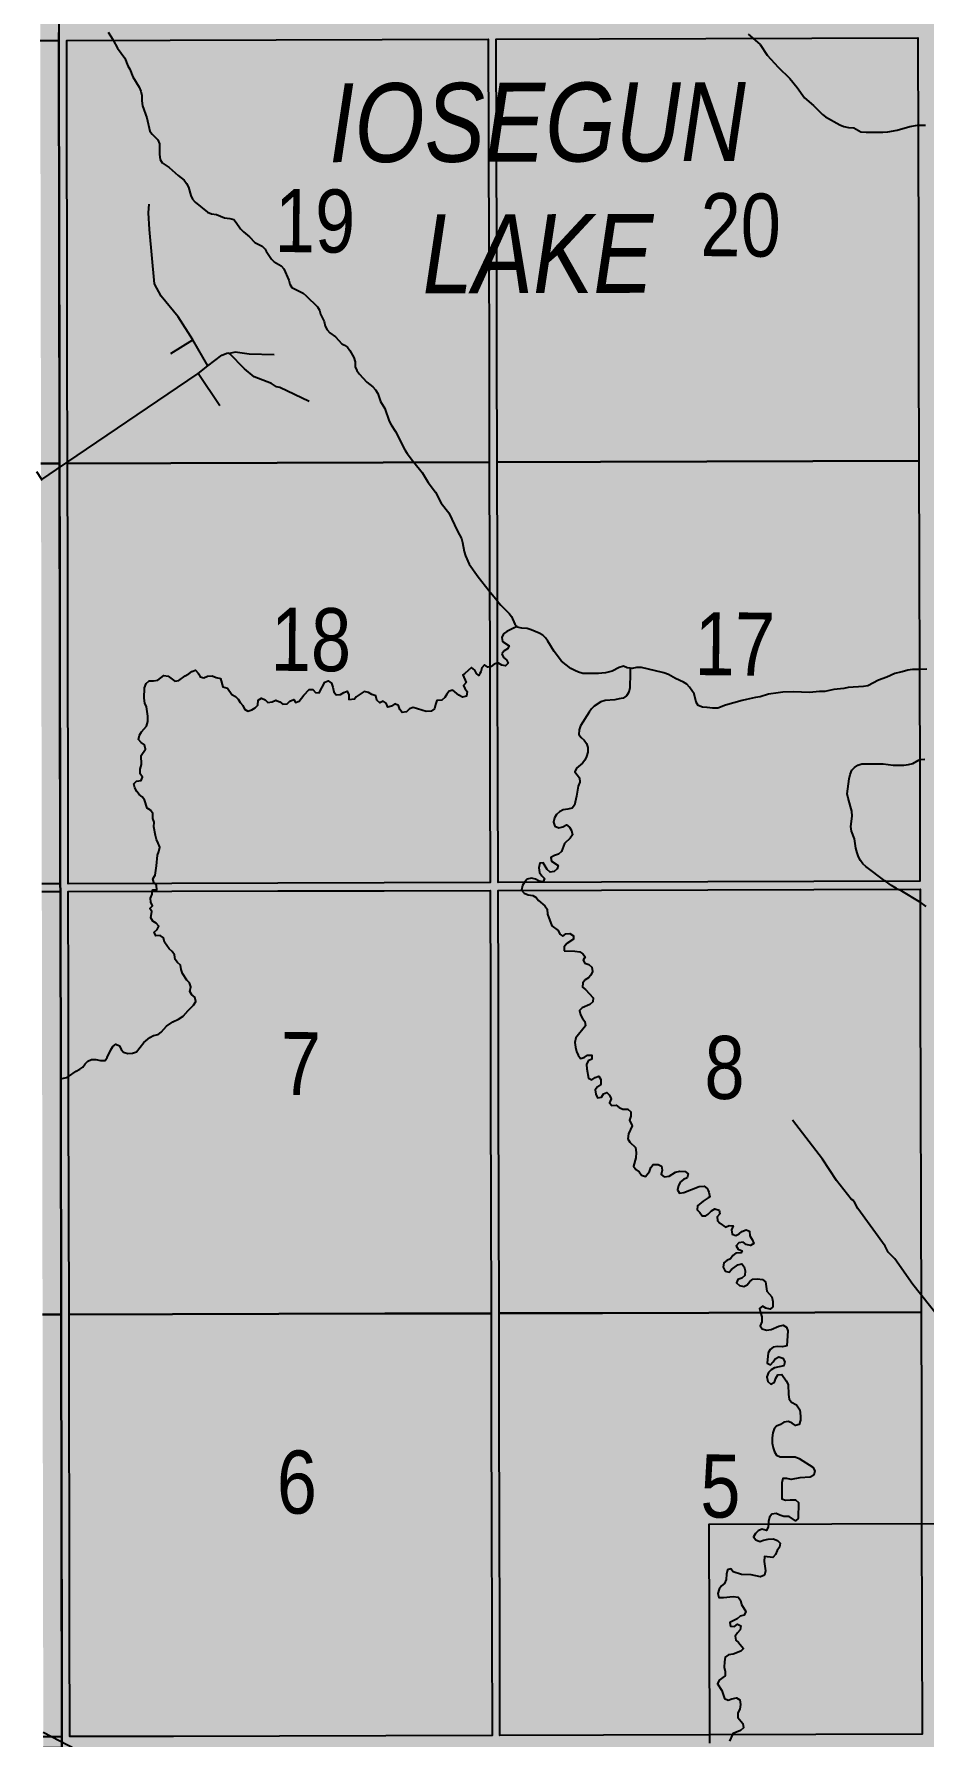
# Model space of a CAD drawing. Extents: x 513823 to 521440, y 6029490 to 6033352.
# Drawn here: x 518524.7 to 518637.4, y 6030203 to 6030418.6 of the extents above; entities that cross this region are included whole.
import ezdxf

# ---------------------------------------------------------------- set-up
doc = ezdxf.new("R2010")
doc.units = 0
doc.header["$LTSCALE"] = 5
doc.linetypes.add('DASHED2', pattern=[9.525, 6.35, -3.175])
for name, color, linetype, true_color in [('4', 7, 'Continuous', 0x8c8c8c), ('ROUTE-MAP-BACKGROUND-H', 7, 'Continuous', 0xf0ebff), ('Sections', 7, 'Continuous', 0x13f661)]:
    doc.layers.add(name, color=color, linetype=linetype, true_color=true_color)
for name, color, linetype in [('AS-TOWN-H', 254, 'Continuous'), ('RoadSeg', 57, 'DASHED2'), ('T-WATER', 160, 'Continuous'), ('T-WATER-H', 133, 'Continuous'), ('Townships', 57, 'Continuous')]:
    doc.layers.add(name, color=color, linetype=linetype)
doc.styles.add('120', font='ARIALN.TTF', dxfattribs={"height": 13})
doc.styles.add('TXT', font='ARIALN.TTF', dxfattribs={"height": 0.2})

msp = doc.modelspace()

# ---------------------------------------------------------------- hatches: boundary and pattern name
at = {"layer": 'AS-TOWN-H'}
h = msp.add_hatch(color=50, dxfattribs=at)
h.dxf.hatch_style = 1
h.paths.add_polyline_path([(518610.249, 6030229.909), (518719.142, 6030230.223), (518719.09, 6030256.981), (518745.952, 6030257.101), (518746.126, 6030203.655), (518767.587, 6030203.628), (518767.771, 6030148.39), (518740.429, 6030148.306), (518740.572, 6030108.145), (518767.918, 6030108.245), (518767.969, 6030094.177), (518794.658, 6030094.239), (518794.798, 6030054.07), (518794.801, 6030052.693), (518720.491, 6030102.076), (518713.012, 6030107), (518709.629, 6030108.855), (518703.935, 6030111.828), (518633.344, 6030148.706), (518632.338, 6030149.231), (518632.31, 6030174.738), (518605.637, 6030174.653), (518605.574, 6030202.189), (518610.314, 6030202.2)])
at = {"layer": 'ROUTE-MAP-BACKGROUND-H'}
h = msp.add_hatch(color=256, dxfattribs=at)
h.dxf.hatch_style = 1
h.paths.add_polyline_path([(519556.633, 6029881.078), (518576.608, 6029875.664), (518575.923, 6030199.848), (518525.91, 6030199.804), (518524.729, 6030852.267), (519506.704, 6030857.03), (519512.062, 6030209.867), (519553.826, 6030210.196)])
at = {"layer": 'T-WATER-H'}
h = msp.add_hatch(color=256, dxfattribs=at)
h.dxf.hatch_style = 1
h.paths.add_polyline_path([(518613.088, 6030420.69), (518612.716, 6030421.081), (518611.435, 6030421.999), (518609.739, 6030423.369), (518607.641, 6030424.827), (518606.926, 6030425.493), (518606.484, 6030425.791), (518606.011, 6030426.003), (518605.392, 6030426.125), (518602.736, 6030426.304), (518602.115, 6030426.248), (518600.069, 6030426.212), (518599.427, 6030426.136), (518598.856, 6030426.011), (518598.362, 6030425.838), (518596.871, 6030425.16), (518595.33, 6030424.558), (518593.889, 6030423.889), (518592.181, 6030422.795), (518589.815, 6030420.935), (518589.392, 6030420.688), (518589.029, 6030421), (518588.918, 6030421.572), (518588.733, 6030422.094), (518588.036, 6030423.564), (518587.654, 6030424.514), (518587.257, 6030426.196), (518586.903, 6030427.256), (518586.322, 6030429.359), (518586.075, 6030430.534), (518585.836, 6030432.281), (518585.684, 6030432.85), (518585.291, 6030433.845), (518584.454, 6030435.272), (518584.012, 6030436.255), (518583.193, 6030437.858), (518583.178, 6030437.886), (518582.502, 6030439.105), (518582.168, 6030440.657), (518581.931, 6030442.007), (518581.793, 6030442.536), (518581.556, 6030443.043), (518580.63, 6030444.303), (518579.486, 6030445.464), (518578.179, 6030446.984), (518572.913, 6030451.902), (518572.236, 6030452.645), (518571.371, 6030453.847), (518570.207, 6030456.184), (518569.914, 6030456.409), (518569.366, 6030456.999), (518568.001, 6030459.27), (518567.283, 6030460.697), (518566.169, 6030462.357), (518565.112, 6030464.235), (518564.685, 6030465.255), (518563.238, 6030468.027), (518562.62, 6030470.245), (518562.439, 6030472.194), (518562.455, 6030474.243), (518562.616, 6030477.007), (518562.667, 6030477.678), (518562.978, 6030479.535), (518562.874, 6030480.223), (518562.835, 6030481.527), (518562.267, 6030486.011), (518561.965, 6030487.742), (518561.469, 6030489.242), (518561.133, 6030489.88), (518560.468, 6030490.618), (518559.986, 6030490.93), (518558.946, 6030491.239), (518558.447, 6030491.603), (518558.22, 6030492.05), (518558.227, 6030493.537), (518558.541, 6030493.919), (518559.043, 6030494.103), (518559.47, 6030494.361), (518559.521, 6030494.454), (518559.418, 6030495.001), (518558.581, 6030497.432), (518557.989, 6030498.907), (518557.968, 6030498.959), (518557.673, 6030499.8), (518557.527, 6030500.437), (518557.488, 6030501.17), (518557.527, 6030503.018), (518557.937, 6030504.039), (518558.59, 6030506.202), (518558.656, 6030506.927), (518558.583, 6030507.513), (518558.413, 6030508.045), (518558.212, 6030508.502), (518557.674, 6030509.392), (518557.707, 6030510.24), (518557.742, 6030510.439), (518558.032, 6030512.079), (518558.461, 6030512.478), (518558.568, 6030512.873), (518558.592, 6030514.876), (518558.946, 6030515.739), (518559.227, 6030515.928), (518559.597, 6030516.082), (518559.682, 6030516.27), (518560.062, 6030518.582), (518560.1, 6030519.859), (518560.108, 6030520.125), (518560.069, 6030520.391), (518559.925, 6030521.365), (518559.611, 6030522.361), (518558.923, 6030523.736), (518558.383, 6030524.646), (518558.072, 6030525.061), (518557.324, 6030525.683), (518556.998, 6030525.846), (518556.611, 6030525.907), (518556.138, 6030525.902), (518555.809, 6030525.884), (518555.504, 6030525.876), (518555.224, 6030525.844), (518554.885, 6030525.676), (518553.845, 6030524.705), (518553.395, 6030524.487), (518552.845, 6030524.321), (518551.233, 6030523.653), (518550.636, 6030523.506), (518550.055, 6030523.559), (518549.543, 6030523.75), (518547.259, 6030524.9), (518546.178, 6030525.319), (518544.4, 6030525.73), (518543.981, 6030525.725), (518543.604, 6030525.745), (518543.087, 6030525.641), (518542.461, 6030525.544), (518541.833, 6030525.59), (518541.64, 6030525.637), (518540.777, 6030525.847), (518540.193, 6030526.06), (518539.099, 6030526.634), (518538.775, 6030526.804), (518537.95, 6030526.809), (518536.222, 6030526.639), (518536.147, 6030526.625), (518533.358, 6030526.12), (518533.385, 6030526.618), (518533.447, 6030527.779), (518533.698, 6030529.717), (518533.654, 6030530.321), (518533.379, 6030531.431), (518533.422, 6030532.073), (518533.655, 6030532.571), (518533.961, 6030532.965), (518534.388, 6030533.258), (518535.4, 6030533.516), (518535.527, 6030533.617), (518536.357, 6030536.355), (518536.987, 6030538.015), (518536.991, 6030538.308), (518536.648, 6030538.367), (518536.032, 6030537.978), (518535.77, 6030538.38), (518535.46, 6030540.859), (518535.227, 6030544.114), (518535.146, 6030544.676), (518534.743, 6030546.24), (518535.203, 6030546.689), (518535.769, 6030547.009), (518536.015, 6030547.455), (518536.436, 6030548.774), (518537.083, 6030549.122), (518537.497, 6030549.528), (518537.311, 6030549.906), (518536.911, 6030550.294), (518537.301, 6030551.128), (518536.794, 6030551.77), (518536.871, 6030552.18), (518537.305, 6030552.956), (518538.004, 6030553.731), (518538.128, 6030554.056), (518538.116, 6030554.69), (518537.922, 6030555.739), (518538.055, 6030556.286), (518538.072, 6030557.067), (518538.21, 6030557.739), (518538.681, 6030559.333), (518538.76, 6030559.6), (518538.887, 6030559.866), (518539.162, 6030560.43), (518539.334, 6030560.971), (518539.807, 6030561.848), (518540.205, 6030562.918), (518541.198, 6030564.66), (518543.134, 6030566.999), (518544.545, 6030568.423), (518544.929, 6030568.741), (518545.76, 6030569.291), (518546.093, 6030569.639), (518546.348, 6030570.063), (518546.512, 6030570.536), (518546.483, 6030571.091), (518546.147, 6030571.533), (518545.633, 6030571.767), (518545.995, 6030570.652), (518545.668, 6030570.058), (518544.459, 6030569.136), (518543.318, 6030568.172), (518542.976, 6030567.808), (518542.455, 6030566.926), (518542.113, 6030566.508), (518541.384, 6030565.833), (518540.521, 6030565.299), (518540.209, 6030564.941), (518539.476, 6030563.62), (518538.567, 6030561.559), (518536.995, 6030559.866), (518536.162, 6030559.335), (518535.563, 6030558.986), (518535.131, 6030558.936), (518534.382, 6030559.054), (518533.245, 6030559.894), (518532.039, 6030560.685), (518530.809, 6030561.984), (518530.094, 6030562.916), (518529.762, 6030563.565), (518525.188, 6030567.865), (518525.445, 6030431.553), (518528.812, 6030428.645), (518529.044, 6030428.195), (518529.619, 6030426.682), (518530.14, 6030425.981), (518530.323, 6030425.256), (518530.733, 6030424.256), (518530.982, 6030423.824), (518531.628, 6030423.083), (518532.036, 6030422.103), (518532.394, 6030421.751), (518533.137, 6030421.261), (518533.492, 6030420.043), (518534.073, 6030418.892), (518534.108, 6030418.837), (518534.722, 6030417.887), (518535.296, 6030416.793), (518536.232, 6030415.55), (518536.592, 6030414.581), (518536.847, 6030414.13), (518537.225, 6030413.18), (518538.24, 6030411.527), (518538.38, 6030410.823), (518538.383, 6030410.142), (518538.45, 6030409.52), (518539.022, 6030407.98), (518539.401, 6030406.317), (518539.681, 6030405.913), (518540.4, 6030405.185), (518540.598, 6030404.681), (518540.626, 6030403.328), (518540.716, 6030402.733), (518540.973, 6030402.297), (518541.853, 6030401.716), (518542.962, 6030400.684), (518543.752, 6030400.084), (518544.049, 6030399.656), (518544.273, 6030399.203), (518544.598, 6030398.165), (518544.816, 6030397.683), (518545.139, 6030397.292), (518546.717, 6030396.045), (518547.207, 6030395.845), (518547.843, 6030395.761), (518548.871, 6030395.346), (518549.511, 6030395.262), (518550.032, 6030395.096), (518550.344, 6030394.729), (518550.896, 6030393.918), (518551.244, 6030393.534), (518552.013, 6030392.91), (518552.686, 6030392.196), (518553.64, 6030391.728), (518553.993, 6030391.357), (518554.15, 6030391.112), (518554.801, 6030390.097), (518555.142, 6030389.759), (518555.421, 6030389.598), (518556.013, 6030389.258), (518556.357, 6030388.875), (518556.996, 6030387.444), (518557.125, 6030386.911), (518557.39, 6030386.488), (518558.8, 6030385.801), (518559.199, 6030385.465), (518560.619, 6030384.053), (518560.866, 6030383.624), (518561.026, 6030383.113), (518561.459, 6030382.179), (518561.597, 6030381.62), (518561.835, 6030381.139), (518562.188, 6030380.78), (518562.916, 6030380.263), (518563.697, 6030379.373), (518564.05, 6030379.221), (518564.429, 6030378.931), (518564.718, 6030378.522), (518565.398, 6030377.294), (518565.398, 6030376.467), (518565.616, 6030375.999), (518565.889, 6030375.591), (518566.888, 6030374.506), (518567.659, 6030373.915), (518567.996, 6030373.526), (518568.257, 6030373.102), (518568.614, 6030372.082), (518569.166, 6030371.18), (518569.712, 6030369.588), (518569.945, 6030369.113), (518570.506, 6030368.259), (518571.691, 6030365.963), (518571.978, 6030365.503), (518572.796, 6030364.44), (518572.838, 6030364.388), (518573.898, 6030363.076), (518574.668, 6030361.813), (518575.581, 6030360.597), (518576.312, 6030359.211), (518577.271, 6030357.954), (518578.366, 6030355.654), (518578.867, 6030354.717), (518579.016, 6030354.201), (518579.212, 6030353.067), (518579.392, 6030352.527), (518579.847, 6030351.489), (518580.988, 6030349.862), (518582.371, 6030348.095), (518582.385, 6030348.078), (518583.378, 6030346.866), (518583.392, 6030346.85), (518583.852, 6030346.285), (518584.912, 6030345.227), (518585.192, 6030344.837), (518585.616, 6030343.878), (518585.822, 6030343.635), (518585.93, 6030343.507), (518586.499, 6030343.372), (518587.18, 6030343.333), (518587.712, 6030343.177), (518589.029, 6030342.614), (518589.505, 6030342.143), (518589.806, 6030341.743), (518590.598, 6030340.397), (518591.523, 6030339.183), (518592.736, 6030338.258), (518593.206, 6030338.007), (518593.711, 6030337.78), (518594.117, 6030337.671), (518594.254, 6030337.634), (518596.206, 6030337.632), (518596.628, 6030337.678), (518597.127, 6030337.732), (518597.942, 6030337.909), (518598.858, 6030338.395), (518599.38, 6030338.563), (518599.874, 6030338.362), (518600.483, 6030338.256), (518601.046, 6030338.368), (518601.676, 6030338.376), (518604.312, 6030337.753), (518604.479, 6030337.701), (518605.078, 6030337.514), (518605.964, 6030336.988), (518607.309, 6030336.363), (518607.744, 6030335.901), (518608.323, 6030335.072), (518608.587, 6030333.982), (518608.866, 6030333.558), (518609.384, 6030333.382), (518609.95, 6030333.331), (518609.97, 6030333.329), (518610.657, 6030333.256), (518611.319, 6030333.253), (518612.293, 6030333.625), (518614.426, 6030334.221), (518614.983, 6030334.317), (518616.102, 6030334.6), (518616.704, 6030334.692), (518617.74, 6030335.025), (518618.971, 6030335.197), (518619.589, 6030335.265), (518620.911, 6030335.288), (518622.959, 6030335.212), (518624.225, 6030335.328), (518624.907, 6030335.329), (518626.029, 6030335.587), (518627.304, 6030335.727), (518627.865, 6030335.862), (518629.779, 6030335.971), (518630.326, 6030336.083), (518631.683, 6030336.778), (518632.761, 6030337.164), (518633.755, 6030337.615), (518634.456, 6030337.786), (518634.674, 6030337.84), (518635.405, 6030338.038), (518636.007, 6030338.129), (518636.81, 6030338.141), (518637.816, 6030338.171), (518637.844, 6030338.17), (518640.046, 6030338.123), (518641.341, 6030338.165), (518641.922, 6030338.122), (518642.663, 6030337.669), (518643.091, 6030337.21), (518643.625, 6030336.385), (518643.795, 6030335.879), (518643.772, 6030335.194), (518643.313, 6030332.831), (518642.725, 6030332.023), (518641.981, 6030331.383), (518641.647, 6030331.02), (518640.844, 6030329.7), (518640.176, 6030328.969), (518639.078, 6030327.462), (518638.542, 6030327.11), (518637.608, 6030326.775), (518636.93, 6030326.751), (518636.051, 6030326.24), (518635.498, 6030326.107), (518634.895, 6030326.034), (518633.554, 6030326.006), (518632.3, 6030326.177), (518629.579, 6030326.187), (518629.065, 6030326.015), (518628.654, 6030325.708), (518628.299, 6030325.382), (518628.096, 6030324.855), (518627.963, 6030324.31), (518627.719, 6030322.404), (518627.829, 6030321.839), (518628.299, 6030320.193), (518628.345, 6030319.548), (518628.2, 6030318.263), (518628.289, 6030317.661), (518628.66, 6030316.673), (518628.832, 6030315.498), (518628.981, 6030314.929), (518629.157, 6030314.398), (518629.396, 6030313.938), (518629.704, 6030313.546), (518630.087, 6030313.193), (518632.528, 6030311.375), (518633.314, 6030310.779), (518633.987, 6030310.39), (518634.091, 6030310.337), (518634.662, 6030310.051), (518636.887, 6030308.717), (518638.014, 6030307.901), (518638.287, 6030307.256), (518638.586, 6030306.876), (518638.977, 6030306.553), (518639.548, 6030306.435), (518640.177, 6030306.465), (518640.746, 6030306.577), (518641.975, 6030306.688), (518642.461, 6030306.477), (518642.719, 6030306.885), (518642.545, 6030307.391), (518641.977, 6030307.515), (518640.663, 6030307.587), (518640.088, 6030307.736), (518639.415, 6030308.442), (518639.677, 6030308.783), (518640.148, 6030308.991), (518641.271, 6030309.199), (518641.793, 6030309.353), (518642.233, 6030309.615), (518642.76, 6030309.78), (518643.376, 6030309.865), (518643.921, 6030310.005), (518644.903, 6030310.421), (518645.21, 6030310.756), (518645.497, 6030311.427), (518645.878, 6030312.197), (518646.025, 6030312.782), (518645.976, 6030313.423), (518645.826, 6030313.96), (518645.158, 6030315.327), (518644.396, 6030315.736), (518644.024, 6030316.29), (518643.835, 6030316.77), (518643.717, 6030317.342), (518643.75, 6030318.353), (518644.012, 6030318.656), (518644.462, 6030319.177), (518645.098, 6030319.098), (518645.426, 6030318.731), (518645.949, 6030317.889), (518646.413, 6030318.019), (518646.615, 6030319.217), (518646.317, 6030319.597), (518645.302, 6030319.988), (518644.504, 6030320.618), (518644.068, 6030320.891), (518643.734, 6030321.239), (518643.465, 6030321.655), (518642.822, 6030322.413), (518642.594, 6030322.86), (518642.286, 6030323.929), (518641.97, 6030326.313), (518641.954, 6030327.666), (518642.047, 6030329.007), (518642.201, 6030330.249), (518642.488, 6030330.66), (518642.923, 6030330.923), (518643.274, 6030331.244), (518643.557, 6030331.631), (518643.949, 6030331.922), (518644.056, 6030333.914), (518644.224, 6030335.178), (518644.583, 6030335.515), (518644.764, 6030335.989), (518644.566, 6030336.458), (518644.152, 6030336.721), (518644.205, 6030337.193), (518644.75, 6030337.868), (518645.048, 6030338.408), (518645.287, 6030338.627), (518645.754, 6030339.055), (518646.538, 6030339.616), (518647.951, 6030340.331), (518648.756, 6030340.935), (518649.831, 6030342.073), (518651.665, 6030343.866), (518652.87, 6030344.902), (518654.298, 6030346.385), (518655.607, 6030347.922), (518656.162, 6030348.767), (518656.81, 6030349.545), (518657.094, 6030349.989), (518658.285, 6030352.508), (518660.291, 6030354.793), (518661.409, 6030355.846), (518662.04, 6030356.636), (518662.411, 6030357.018), (518663.264, 6030357.713), (518664.3, 6030358.955), (518664.891, 6030359.598), (518665.679, 6030360.877), (518666.561, 6030362.113), (518667.337, 6030363.569), (518667.797, 6030364.713), (518668.29, 6030366.186), (518668.774, 6030367.218), (518669.399, 6030368.8), (518670.099, 6030371.015), (518670.497, 6030372.12), (518670.789, 6030373.242), (518671.367, 6030374.833), (518671.961, 6030376.924), (518672.091, 6030377.386), (518672.446, 6030378.832), (518672.65, 6030379.999), (518672.78, 6030381.273), (518672.826, 6030382.635), (518672.734, 6030383.917), (518672.634, 6030384.484), (518672.263, 6030385.444), (518671.964, 6030387.234), (518671.917, 6030388.545), (518671.599, 6030391.439), (518671.592, 6030391.501), (518671.387, 6030392.791), (518671.052, 6030393.902), (518670.015, 6030396.247), (518669.716, 6030396.647), (518669.034, 6030397.375), (518668.455, 6030398.161), (518668.097, 6030398.489), (518667.637, 6030398.768), (518666.679, 6030399.227), (518665.561, 6030400.268), (518664.21, 6030401.092), (518664.182, 6030401.108), (518663.404, 6030401.64), (518662.32, 6030402.65), (518661.854, 6030402.888), (518661.348, 6030403.068), (518660.932, 6030403.337), (518660.231, 6030404.02), (518659.441, 6030404.612), (518658.42, 6030405.713), (518657.609, 6030406.319), (518656.56, 6030407.416), (518656.177, 6030407.746), (518654.483, 6030408.97), (518653.524, 6030409.482), (518653.146, 6030409.83), (518652.552, 6030410.651), (518652.121, 6030410.935), (518651.147, 6030411.396), (518650.235, 6030411.925), (518649.199, 6030412.268), (518648.625, 6030412.373), (518647.926, 6030412.389), (518645.322, 6030412.209), (518643.5, 6030411.145), (518642.697, 6030410.529), (518641.191, 6030409.086), (518640.547, 6030408.269), (518639.823, 6030407.571), (518639.32, 6030407.343), (518638.246, 6030407.043), (518637.639, 6030407.065), (518636.664, 6030407.056), (518636.635, 6030407.055), (518635.667, 6030406.911), (518634.042, 6030406.427), (518632.89, 6030406.231), (518632.223, 6030406.184), (518630.139, 6030406.177), (518629.468, 6030406.216), (518628.551, 6030406.702), (518627.902, 6030406.749), (518627.306, 6030406.89), (518626.796, 6030407.112), (518624.969, 6030408.111), (518624.578, 6030408.426), (518623.475, 6030409.538), (518622.312, 6030410.525), (518621.378, 6030411.814), (518620.448, 6030412.963), (518618.986, 6030414.408), (518617.601, 6030415.938), (518616.707, 6030417.256), (518615.775, 6030418.069), (518615.715, 6030418.121), (518615.189, 6030418.599), (518614.827, 6030419.07), (518614.786, 6030419.123), (518614.25, 6030419.722)])
h.paths.add_polyline_path([(518530.636, 6030548.043), (518533.154, 6030548.044), (518533.888, 6030548.156), (518529.323, 6030548.143)], flags=16)

# ---------------------------------------------------------------- linework, layer by layer
at = {"layer": '4', "flags": 128}
msp.add_lwpolyline([(518610.314, 6030202.2), (518610.249, 6030229.909), (518610.249, 6030229.909), (518719.142, 6030230.223), (518719.09, 6030256.981), (518745.952, 6030257.101), (518746.126, 6030203.655), (518767.587, 6030203.628), (518767.771, 6030148.39)], dxfattribs=at)
at = {"layer": 'RoadSeg'}
for p, q in [((518542.037, 6030378.163), (518544.835, 6030379.895)), ((518546.733, 6030376.565), (518544.835, 6030379.895)), ((518545.501, 6030375.599), (518546.733, 6030376.565)), ((518548.264, 6030371.537), (518545.501, 6030375.599)), ((518525.721, 6030362.213), (518525.088, 6030363.145)), ((518525.607, 6030362.136), (518525.721, 6030362.213)), ((518525.894, 6030203.567), (518533.087, 6030199.805))]:
    msp.add_line(p, q, dxfattribs=at)
for points in [[(518544.835, 6030379.895), (518542.97, 6030382.792), (518540.839, 6030385.389), (518540.006, 6030386.988), (518539.34, 6030393.847), (518539.207, 6030395.945), (518539.307, 6030397.044)], [(518546.733, 6030376.565), (518548.531, 6030377.93), (518549.263, 6030378.23), (518549.496, 6030378.163)], [(518555.157, 6030377.997), (518551.994, 6030378.064), (518550.196, 6030378.296), (518549.496, 6030378.163)], [(518559.586, 6030372.069), (518555.856, 6030373.835), (518555.424, 6030373.934), (518554.791, 6030374.334), (518552.626, 6030375.2), (518551.394, 6030376.199), (518549.496, 6030378.163)], [(518525.721, 6030362.213), (518527.553, 6030363.478), (518545.501, 6030375.599)], [(518658.189, 6030230.027), (518655.62, 6030233.48), (518650.858, 6030240.24), (518647.794, 6030244.136), (518645.963, 6030247.066), (518645.43, 6030247.465), (518641.235, 6030253.126), (518641.101, 6030253.526), (518640.036, 6030254.725), (518639.27, 6030256.156), (518636.04, 6030260.252), (518633.742, 6030263.516), (518632.91, 6030264.348), (518632.544, 6030265.114), (518629.081, 6030269.875), (518628.548, 6030270.841), (518628.215, 6030271.074), (518626.383, 6030273.438), (518624.585, 6030276.136), (518620.789, 6030281.064)]]:
    msp.add_lwpolyline(points, dxfattribs=at)
at = {"layer": 'Sections', "color": 8}
for points in [[(518525.507, 6030417.791), (518527.862, 6030417.79), (518527.886, 6030404.401), (518527.911, 6030391.012), (518527.935, 6030377.623), (518527.96, 6030364.234), (518525.603, 6030364.234)], [(518525.603, 6030364.234), (518527.96, 6030364.234), (518527.985, 6030350.845), (518528.009, 6030337.455), (518528.034, 6030324.066), (518528.058, 6030311.012), (518525.7, 6030311.013)], [(518525.702, 6030310.008), (518528.059, 6030310.008), (518528.084, 6030296.619), (518528.109, 6030283.229), (518528.133, 6030269.84), (518528.158, 6030256.451), (518525.799, 6030256.452)], [(518525.799, 6030256.452), (518528.158, 6030256.451), (518528.182, 6030243.062), (518528.207, 6030229.673), (518528.231, 6030216.338), (518528.255, 6030203.004), (518525.895, 6030202.983)]]:
    msp.add_lwpolyline(points, dxfattribs=at)
for points in [[(518542.068, 6030364.275), (518528.964, 6030364.237), (518528.94, 6030377.626), (518528.915, 6030391.015), (518528.891, 6030404.404), (518528.866, 6030417.793), (518541.965, 6030417.831), (518555.399, 6030417.87), (518568.833, 6030417.909), (518582.266, 6030417.947), (518582.296, 6030404.558), (518582.325, 6030391.169), (518582.354, 6030377.78), (518582.384, 6030364.391), (518568.945, 6030364.352), (518555.507, 6030364.313)], [(518596.492, 6030364.432), (518583.388, 6030364.394), (518583.359, 6030377.783), (518583.329, 6030391.172), (518583.3, 6030404.561), (518583.271, 6030417.95), (518596.37, 6030417.988), (518609.803, 6030418.027), (518623.237, 6030418.065), (518636.67, 6030418.103), (518636.704, 6030404.714), (518636.738, 6030391.325), (518636.772, 6030377.936), (518636.806, 6030364.547), (518623.368, 6030364.509), (518609.93, 6030364.47)], [(518542.17, 6030311.053), (518529.062, 6030311.015), (518529.038, 6030324.069), (518529.013, 6030337.458), (518528.989, 6030350.848), (518528.964, 6030364.237), (518542.068, 6030364.275), (518555.507, 6030364.313), (518568.945, 6030364.352), (518582.384, 6030364.391), (518582.413, 6030351.002), (518582.442, 6030337.613), (518582.472, 6030324.223), (518582.5, 6030311.169), (518569.057, 6030311.13), (518555.614, 6030311.091)], [(518596.613, 6030311.21), (518583.505, 6030311.172), (518583.476, 6030324.226), (518583.447, 6030337.615), (518583.417, 6030351.005), (518583.388, 6030364.394), (518596.492, 6030364.432), (518609.93, 6030364.47), (518623.368, 6030364.509), (518636.806, 6030364.547), (518636.841, 6030351.158), (518636.875, 6030337.769), (518636.909, 6030324.38), (518636.942, 6030311.326), (518623.499, 6030311.287), (518610.056, 6030311.249)], [(518542.275, 6030256.492), (518529.162, 6030256.454), (518529.137, 6030269.843), (518529.113, 6030283.232), (518529.088, 6030296.621), (518529.064, 6030310.011), (518542.172, 6030310.048), (518555.616, 6030310.087), (518569.059, 6030310.126), (518582.503, 6030310.165), (518582.532, 6030296.776), (518582.561, 6030283.387), (518582.59, 6030269.997), (518582.62, 6030256.608), (518569.172, 6030256.569), (518555.724, 6030256.531)], [(518596.737, 6030256.649), (518583.624, 6030256.611), (518583.595, 6030270), (518583.565, 6030283.389), (518583.536, 6030296.779), (518583.507, 6030310.168), (518596.615, 6030310.206), (518610.059, 6030310.244), (518623.502, 6030310.283), (518636.945, 6030310.321), (518636.979, 6030296.932), (518637.013, 6030283.543), (518637.047, 6030270.154), (518637.081, 6030256.765), (518623.633, 6030256.726), (518610.186, 6030256.688)], [(518542.377, 6030203.045), (518529.258, 6030203.007), (518529.235, 6030216.341), (518529.211, 6030229.676), (518529.187, 6030243.065), (518529.162, 6030256.454), (518542.275, 6030256.492), (518555.724, 6030256.531), (518569.172, 6030256.569), (518582.62, 6030256.608), (518582.649, 6030243.219), (518582.678, 6030229.83), (518582.707, 6030216.495), (518582.737, 6030203.161), (518569.284, 6030203.122), (518555.831, 6030203.083)], [(518596.859, 6030203.201), (518583.741, 6030203.164), (518583.712, 6030216.498), (518583.683, 6030229.833), (518583.653, 6030243.222), (518583.624, 6030256.611), (518596.737, 6030256.649), (518610.186, 6030256.688), (518623.633, 6030256.726), (518637.081, 6030256.765), (518637.115, 6030243.376), (518637.149, 6030229.987), (518637.183, 6030216.652), (518637.217, 6030203.318), (518623.764, 6030203.279), (518610.312, 6030203.24)]]:
    msp.add_lwpolyline(points, close=True, dxfattribs=at)
at = {"layer": 'T-WATER'}
for points in [[(518534.108, 6030418.837), (518534.722, 6030417.887), (518534.749, 6030417.835)], [(518534.749, 6030417.835), (518535.296, 6030416.793), (518536.232, 6030415.55), (518536.592, 6030414.581), (518536.847, 6030414.13), (518537.225, 6030413.18), (518538.036, 6030411.86), (518538.27, 6030411.379), (518538.38, 6030410.823), (518538.383, 6030410.142), (518538.45, 6030409.52), (518539.022, 6030407.98), (518539.401, 6030406.317), (518539.681, 6030405.913), (518540.4, 6030405.185), (518540.598, 6030404.681), (518540.626, 6030403.328), (518540.716, 6030402.733), (518540.973, 6030402.297), (518541.853, 6030401.716), (518542.962, 6030400.684), (518543.752, 6030400.084), (518544.049, 6030399.656), (518544.273, 6030399.203), (518544.598, 6030398.165), (518544.816, 6030397.683), (518545.139, 6030397.292), (518546.717, 6030396.045), (518547.207, 6030395.845), (518547.843, 6030395.761), (518548.871, 6030395.346), (518549.511, 6030395.262), (518550.032, 6030395.096), (518550.344, 6030394.729), (518550.896, 6030393.918), (518551.244, 6030393.534), (518552.013, 6030392.91), (518552.686, 6030392.196), (518553.64, 6030391.728), (518553.993, 6030391.357), (518554.15, 6030391.112)], [(518615.189, 6030418.599), (518615.715, 6030418.121), (518615.775, 6030418.069), (518616.707, 6030417.256), (518617.601, 6030415.938), (518618.986, 6030414.408), (518620.448, 6030412.963), (518621.378, 6030411.814), (518622.312, 6030410.525), (518623.475, 6030409.538), (518624.578, 6030408.426), (518624.969, 6030408.111), (518626.796, 6030407.112), (518627.306, 6030406.89), (518627.902, 6030406.749), (518628.551, 6030406.702), (518629.468, 6030406.216), (518630.139, 6030406.177), (518632.223, 6030406.184), (518632.89, 6030406.231), (518634.042, 6030406.427), (518635.667, 6030406.911), (518636.635, 6030407.055), (518636.664, 6030407.056), (518637.639, 6030407.065)], [(518554.15, 6030391.112), (518554.801, 6030390.097), (518555.142, 6030389.759), (518555.421, 6030389.598)], [(518555.421, 6030389.598), (518556.013, 6030389.258), (518556.357, 6030388.875), (518556.996, 6030387.444), (518557.125, 6030386.911), (518557.39, 6030386.488), (518558.8, 6030385.801), (518559.199, 6030385.465), (518560.619, 6030384.053), (518560.866, 6030383.624), (518561.026, 6030383.113), (518561.459, 6030382.179), (518561.597, 6030381.62), (518561.835, 6030381.139), (518562.188, 6030380.78), (518562.916, 6030380.263), (518563.697, 6030379.373), (518564.05, 6030379.221), (518564.429, 6030378.931), (518564.718, 6030378.522), (518565.216, 6030377.623), (518565.398, 6030377.099), (518565.398, 6030376.467), (518565.616, 6030375.999), (518565.889, 6030375.591), (518566.888, 6030374.506), (518567.659, 6030373.915), (518567.996, 6030373.526), (518568.257, 6030373.102), (518568.614, 6030372.082)], [(518568.614, 6030372.082), (518569.166, 6030371.18), (518569.712, 6030369.588), (518569.945, 6030369.113), (518570.506, 6030368.259), (518571.691, 6030365.963), (518571.978, 6030365.503), (518572.796, 6030364.44), (518572.838, 6030364.388)], [(518572.838, 6030364.388), (518573.898, 6030363.076), (518574.668, 6030361.813), (518575.581, 6030360.597), (518576.312, 6030359.211), (518577.271, 6030357.954), (518578.366, 6030355.654), (518578.867, 6030354.717), (518579.016, 6030354.201), (518579.212, 6030353.067), (518579.392, 6030352.527), (518579.847, 6030351.489), (518580.988, 6030349.862), (518582.371, 6030348.095), (518582.385, 6030348.078), (518583.378, 6030346.866), (518583.392, 6030346.85), (518583.852, 6030346.285), (518584.912, 6030345.227), (518585.192, 6030344.837), (518585.616, 6030343.878), (518585.822, 6030343.635)], [(518585.822, 6030343.635), (518585.547, 6030343.417), (518584.629, 6030342.948), (518584.195, 6030342.662), (518583.962, 6030342.203), (518584.072, 6030341.671), (518584.898, 6030341.114), (518584.702, 6030340.751), (518584.28, 6030340.478), (518583.975, 6030340.105)], [(518600.253, 6030338.296), (518599.874, 6030338.362), (518599.38, 6030338.563), (518598.858, 6030338.395), (518597.942, 6030337.909), (518597.127, 6030337.732), (518596.628, 6030337.678), (518596.206, 6030337.632), (518594.254, 6030337.634), (518594.117, 6030337.671), (518593.711, 6030337.78), (518593.206, 6030338.007), (518592.736, 6030338.258), (518591.523, 6030339.183), (518590.598, 6030340.397), (518589.806, 6030341.743), (518589.505, 6030342.143), (518589.157, 6030342.487), (518588.723, 6030342.745), (518587.712, 6030343.177), (518587.18, 6030343.333), (518586.499, 6030343.372), (518585.93, 6030343.507), (518585.822, 6030343.635)], [(518583.975, 6030340.105), (518584.187, 6030339.65), (518584.591, 6030339.366), (518584.794, 6030338.957), (518584.446, 6030338.609), (518583.962, 6030338.702), (518583.55, 6030338.957), (518583.409, 6030338.919), (518583.029, 6030338.817), (518582.642, 6030338.529), (518582.406, 6030338.487), (518582.191, 6030338.449), (518581.774, 6030338.709), (518581.462, 6030338.352), (518581.303, 6030337.827), (518581.201, 6030337.633), (518581.063, 6030337.369), (518580.785, 6030337.632), (518580.548, 6030338.068), (518580.157, 6030338.391), (518579.279, 6030337.628), (518579.06, 6030337.438), (518579.447, 6030336.507), (518579.133, 6030336.126), (518579.29, 6030335.729), (518579.57, 6030335.355), (518579.524, 6030334.76), (518579, 6030334.639), (518578.547, 6030334.896), (518577.755, 6030335.507), (518577.289, 6030335.401), (518576.997, 6030335.024), (518576.743, 6030334.576), (518576.386, 6030334.255), (518575.764, 6030334.204), (518575.561, 6030333.702), (518575.435, 6030333.153), (518575.011, 6030332.869), (518574.39, 6030332.831), (518572.737, 6030333.332), (518572.271, 6030333.14), (518571.912, 6030332.782), (518571.376, 6030332.7), (518571.058, 6030333.069), (518570.901, 6030333.583), (518570.416, 6030333.77), (518570, 6030333.486), (518569.53, 6030333.378), (518569.346, 6030333.882), (518568.962, 6030334.129), (518568.512, 6030333.899), (518568.166, 6030334.245), (518568.033, 6030334.799), (518567.514, 6030334.967), (518567.076, 6030335.224), (518566.539, 6030335.343), (518565.512, 6030334.667), (518565.316, 6030334.365), (518564.609, 6030334.311)], [(518537.742, 6030322.697), (518537.478, 6030323.132), (518537.375, 6030323.644), (518537.711, 6030323.993), (518538.28, 6030324.094), (518538.448, 6030324.52), (518538.166, 6030324.926), (518538.182, 6030325.509), (518538.333, 6030326.088), (518538.308, 6030327.236), (518538.834, 6030328.06), (518538.719, 6030328.602), (518538.315, 6030328.895), (518537.976, 6030329.264), (518538.083, 6030329.829), (518538.355, 6030330.257), (518538.993, 6030330.976), (518539.131, 6030331.535), (518539.145, 6030332.206), (518539.077, 6030332.818), (518538.983, 6030333.397), (518538.763, 6030333.881), (518538.681, 6030334.501), (518538.718, 6030335.8), (518538.929, 6030336.363), (518539.295, 6030336.717), (518539.867, 6030336.684), (518540.397, 6030336.769), (518541.186, 6030337.371), (518541.731, 6030337.302), (518542.545, 6030336.668), (518543.061, 6030336.749), (518543.875, 6030337.352), (518544.232, 6030337.527), (518544.324, 6030337.571), (518544.716, 6030337.865), (518545.176, 6030338.058), (518545.526, 6030337.691), (518545.61, 6030337.53), (518545.768, 6030337.226), (518546.229, 6030337.069), (518546.709, 6030337.277), (518547.291, 6030337.324), (518547.789, 6030337.124), (518548.35, 6030336.982), (518548.639, 6030335.925), (518549.215, 6030335.781), (518549.801, 6030334.981), (518550.237, 6030334.722), (518550.594, 6030334.374), (518550.833, 6030333.953), (518551.171, 6030333.581), (518551.38, 6030333.128), (518551.81, 6030332.868), (518552.312, 6030333.037), (518552.733, 6030333.28), (518553.07, 6030333.623), (518553.116, 6030334.231), (518553.524, 6030334.525), (518553.994, 6030334.313), (518554.323, 6030333.976), (518554.884, 6030334.05), (518555.359, 6030334.244), (518555.533, 6030334.184), (518555.856, 6030334.049), (518556.24, 6030333.762), (518556.778, 6030333.805), (518557.147, 6030334.144), (518557.622, 6030334.321), (518557.86, 6030333.968), (518558.316, 6030334.106), (518558.888, 6030334.887), (518559.561, 6030335.62), (518560.04, 6030335.599), (518560.361, 6030335.216), (518560.858, 6030335.192), (518561.546, 6030336.547), (518561.976, 6030336.695), (518562.409, 6030336.398), (518562.586, 6030335.882), (518562.689, 6030335.312), (518562.986, 6030334.925), (518563.555, 6030334.952), (518563.972, 6030335.218), (518564.399, 6030335.399), (518564.604, 6030334.91), (518564.609, 6030334.311)], [(518600.253, 6030338.296), (518600.233, 6030337.688), (518600.173, 6030335.832), (518600.073, 6030335.243), (518599.774, 6030334.808), (518599.359, 6030334.503), (518598.832, 6030334.438), (518598.301, 6030334.301), (518597.057, 6030334.225), (518596.533, 6030334.042), (518595.677, 6030333.511), (518595.344, 6030333.174), (518595.044, 6030332.745), (518593.962, 6030331.015), (518593.774, 6030330.508), (518593.723, 6030329.915), (518594.027, 6030329.526), (518594.413, 6030329.198), (518594.698, 6030328.776), (518594.864, 6030328.256), (518594.875, 6030327.656), (518594.723, 6030327.127), (518594.509, 6030326.661), (518594.194, 6030326.276), (518593.44, 6030325.639), (518593.218, 6030325.19), (518593.823, 6030324.409), (518593.85, 6030323.847), (518593.627, 6030323.358), (518593.45, 6030322.115), (518593.19, 6030320.96), (518592.89, 6030320.593), (518592.339, 6030320.443), (518591.733, 6030320.359), (518591.288, 6030320.131), (518590.916, 6030319.771), (518590.665, 6030319.339), (518590.51, 6030318.786), (518590.709, 6030318.303), (518591.2, 6030318.076), (518591.722, 6030318.232), (518592.17, 6030318.45), (518592.557, 6030318.158), (518592.804, 6030317.742), (518592.938, 6030317.202), (518592.654, 6030316.798), (518591.909, 6030316.112), (518591.532, 6030315.095), (518591.176, 6030314.755), (518590.63, 6030314.587), (518590.17, 6030314.329), (518590.263, 6030313.86), (518591.128, 6030313.326), (518591.004, 6030312.9), (518590.623, 6030312.574), (518590.092, 6030312.466), (518589.734, 6030312.795), (518589.229, 6030313.656), (518588.8, 6030313.608), (518588.684, 6030313.008), (518588.77, 6030312.419), (518589.032, 6030312.01), (518589.396, 6030311.68), (518589.232, 6030311.248), (518588.696, 6030311.321), (518588.262, 6030311.57), (518587.724, 6030311.714), (518587.205, 6030311.58), (518586.877, 6030311.236), (518586.855, 6030311.204), (518586.599, 6030310.795), (518586.485, 6030310.195), (518586.796, 6030309.82), (518587.307, 6030309.619), (518587.895, 6030309.515), (518588.345, 6030309.259), (518588.639, 6030308.872), (518589.406, 6030308.205), (518589.717, 6030307.797), (518589.762, 6030307.144), (518590.327, 6030305.68), (518591.102, 6030305.096), (518591.305, 6030304.605), (518591.706, 6030304.372), (518592.086, 6030304.662), (518592.607, 6030304.706), (518593.041, 6030304.421), (518593.057, 6030303.967), (518592.208, 6030303.427), (518591.88, 6030303.028), (518591.882, 6030302.512)], [(518637.816, 6030338.171), (518636.839, 6030338.142), (518636.811, 6030338.141), (518636.007, 6030338.129), (518635.405, 6030338.038), (518634.674, 6030337.84), (518634.456, 6030337.786), (518633.755, 6030337.615), (518632.761, 6030337.164), (518631.683, 6030336.778), (518630.326, 6030336.083), (518629.779, 6030335.971), (518627.865, 6030335.862), (518627.304, 6030335.727), (518626.029, 6030335.587), (518624.907, 6030335.329), (518624.225, 6030335.328), (518622.959, 6030335.212), (518620.911, 6030335.288), (518619.589, 6030335.265), (518618.971, 6030335.197), (518617.74, 6030335.025), (518616.704, 6030334.692), (518616.102, 6030334.6), (518614.983, 6030334.317), (518614.426, 6030334.221), (518612.293, 6030333.625), (518611.319, 6030333.253), (518610.657, 6030333.256), (518609.97, 6030333.329), (518609.95, 6030333.331), (518609.384, 6030333.382), (518608.866, 6030333.558), (518608.587, 6030333.982), (518608.323, 6030335.072), (518607.744, 6030335.901), (518607.4, 6030336.266), (518606.972, 6030336.52), (518605.964, 6030336.988), (518605.078, 6030337.514), (518604.479, 6030337.701), (518604.312, 6030337.753), (518601.676, 6030338.376), (518601.046, 6030338.368), (518600.483, 6030338.256), (518600.253, 6030338.296)], [(518637.734, 6030308.104), (518636.914, 6030308.697), (518636.887, 6030308.717), (518634.662, 6030310.051), (518634.091, 6030310.337), (518633.987, 6030310.39), (518633.314, 6030310.779), (518632.577, 6030311.337), (518632.507, 6030311.39), (518630.087, 6030313.193), (518629.704, 6030313.546), (518629.396, 6030313.938), (518629.157, 6030314.398), (518628.981, 6030314.929), (518628.832, 6030315.498), (518628.66, 6030316.673), (518628.289, 6030317.661), (518628.2, 6030318.263), (518628.345, 6030319.548), (518628.299, 6030320.193), (518627.829, 6030321.839), (518627.719, 6030322.404), (518627.963, 6030324.31), (518628.096, 6030324.855), (518628.299, 6030325.382), (518628.654, 6030325.708), (518629.065, 6030326.015), (518629.579, 6030326.187), (518632.3, 6030326.177), (518633.554, 6030326.006), (518634.895, 6030326.034), (518635.498, 6030326.107), (518636.051, 6030326.24), (518636.841, 6030326.699), (518636.868, 6030326.716), (518636.926, 6030326.751), (518637.543, 6030326.773)], [(518528.068, 6030286.34), (518528.308, 6030286.325), (518528.857, 6030286.453), (518529.072, 6030286.6), (518530.061, 6030287.274), (518530.529, 6030287.509), (518530.928, 6030287.778), (518531.193, 6030288.192), (518531.526, 6030288.537), (518531.996, 6030288.735), (518532.552, 6030288.75), (518533.139, 6030288.643), (518533.723, 6030288.627), (518534.009, 6030289.02), (518534.434, 6030289.956), (518534.698, 6030290.392), (518535.094, 6030290.697), (518535.548, 6030290.486), (518535.763, 6030290.037), (518536.07, 6030289.676), (518536.594, 6030289.504), (518537.206, 6030289.541), (518537.693, 6030289.705), (518538.622, 6030290.905), (518539.409, 6030291.55), (518539.863, 6030291.781), (518540.434, 6030291.903), (518540.82, 6030292.221), (518541.485, 6030292.959), (518542.288, 6030293.513), (518543.034, 6030293.875), (518543.605, 6030294.238), (518544.266, 6030294.945), (518544.943, 6030295.628), (518545.202, 6030296.079), (518545.082, 6030296.639), (518544.725, 6030296.956), (518544.462, 6030297.377), (518544.578, 6030297.936), (518544.41, 6030298.443), (518544.07, 6030298.815), (518543.537, 6030299.639), (518543.347, 6030300.129), (518543.293, 6030300.696), (518542.908, 6030301.038), (518542.615, 6030301.412), (518542.523, 6030302.004), (518542.238, 6030302.438), (518541.85, 6030302.774), (518541.545, 6030303.179), (518541.272, 6030303.613), (518541.132, 6030304.169), (518540.708, 6030304.44), (518540.135, 6030304.389), (518539.936, 6030304.858), (518540.318, 6030305.211), (518540.515, 6030305.642), (518540.214, 6030306.027), (518539.764, 6030306.256), (518539.542, 6030306.677), (518539.645, 6030307.498), (518539.393, 6030307.868), (518539.719, 6030308.224), (518539.532, 6030308.666), (518539.482, 6030309.197), (518539.697, 6030309.703), (518539.707, 6030310.066), (518539.724, 6030310.233), (518540.292, 6030310.252), (518540.252, 6030310.772), (518540.004, 6030311.071), (518539.916, 6030311.143), (518539.778, 6030311.612), (518540.065, 6030312.081), (518540.233, 6030313.271), (518540.345, 6030314.628), (518540.532, 6030315.09), (518540.644, 6030315.656), (518540.455, 6030316.163), (518540.235, 6030316.611), (518540.095, 6030317.125), (518539.918, 6030318.229), (518539.949, 6030318.788), (518539.758, 6030319.27), (518539.781, 6030319.911), (518539.486, 6030320.327), (518539.069, 6030320.589), (518538.719, 6030321.614), (518538.434, 6030322.007), (518538.032, 6030322.299), (518537.742, 6030322.697)], [(518591.882, 6030302.512), (518593.218, 6030302.475), (518593.839, 6030302.384), (518594.258, 6030302.138), (518594.537, 6030301.762), (518594.266, 6030301.339), (518594.497, 6030300.932), (518595.013, 6030300.772), (518595.368, 6030300.446), (518595.476, 6030299.905), (518595.251, 6030299.447), (518594.942, 6030299.088), (518594.55, 6030298.818), (518594.218, 6030298.474), (518594.184, 6030297.9), (518594.568, 6030297.616), (518595.548, 6030296.549), (518595.489, 6030296.032), (518595.14, 6030295.71), (518594.163, 6030295.306), (518593.837, 6030294.949), (518593.961, 6030294.41), (518594.195, 6030293.955), (518594.5, 6030293.576), (518594.593, 6030293.01), (518593.343, 6030291.474), (518593.221, 6030290.923), (518593.305, 6030290.322), (518593.454, 6030289.766), (518593.653, 6030289.293), (518593.927, 6030288.868), (518594.425, 6030289.023), (518594.827, 6030289.318), (518595.358, 6030289.288), (518595.395, 6030288.787), (518594.931, 6030288.578), (518594.686, 6030288.138), (518594.743, 6030287.549), (518594.949, 6030286.385), (518595.397, 6030286.191), (518595.785, 6030286.473), (518596.26, 6030286.648), (518596.533, 6030286.215), (518596.511, 6030285.595), (518596.109, 6030285.306), (518595.793, 6030284.925), (518595.892, 6030284.358), (518596.095, 6030283.896), (518596.592, 6030283.997), (518596.868, 6030284.392), (518597.272, 6030284.566), (518597.616, 6030284.223), (518597.808, 6030283.755), (518597.686, 6030283.455), (518597.605, 6030283.256), (518597.905, 6030282.916), (518598.448, 6030282.973), (518598.829, 6030282.661), (518599.317, 6030282.474), (518599.951, 6030282.468), (518600.323, 6030282.14), (518600.332, 6030281.565), (518600.141, 6030281.062), (518600.508, 6030280.365), (518600.015, 6030279.349), (518599.941, 6030278.726), (518600.175, 6030278.27), (518600.898, 6030277.599), (518600.98, 6030276.991), (518600.963, 6030276.316), (518600.673, 6030275.224), (518600.953, 6030274.808), (518601.366, 6030274.545), (518601.66, 6030274.108), (518602.166, 6030273.956), (518602.696, 6030274.567), (518602.872, 6030275.082), (518603.152, 6030275.472), (518603.762, 6030275.464), (518604.215, 6030275.244), (518604.283, 6030274.732), (518604.153, 6030274.179), (518604.55, 6030273.89), (518605.158, 6030273.965), (518605.972, 6030274.494), (518606.525, 6030274.608), (518607.194, 6030274.586), (518607.593, 6030274.285), (518607.474, 6030273.768), (518607.005, 6030273.571), (518606.599, 6030273.279)], [(518606.599, 6030273.279), (518606.356, 6030272.814), (518606.224, 6030272.243), (518606.488, 6030271.825), (518607.022, 6030271.909), (518608.974, 6030272.69), (518609.613, 6030272.719), (518609.992, 6030272.415), (518610.114, 6030272.162), (518610.219, 6030271.942), (518610.323, 6030271.379), (518610.118, 6030271.244), (518609.488, 6030270.828), (518608.766, 6030270.214), (518608.731, 6030269.734), (518609.064, 6030269.38), (518609.333, 6030268.974), (518609.812, 6030268.941), (518610.122, 6030269.183), (518610.186, 6030269.233), (518610.521, 6030269.599), (518610.965, 6030269.841), (518611.495, 6030269.677), (518611.583, 6030269.215), (518611.256, 6030268.831), (518611.276, 6030268.384), (518611.608, 6030268.009), (518612.309, 6030267.52), (518612.793, 6030267.723), (518613.274, 6030267.673), (518613.087, 6030267.177), (518613.16, 6030266.621), (518613.597, 6030266.454), (518614.026, 6030266.694), (518614.399, 6030266.986), (518614.911, 6030267.173), (518615.357, 6030267.014), (518615.404, 6030266.407), (518615.672, 6030265.965), (518615.881, 6030265.467), (518615.48, 6030265.184), (518614.946, 6030265.337), (518614.526, 6030265.616), (518613.978, 6030265.538), (518613.655, 6030265.137), (518613.9, 6030264.72), (518614.422, 6030264.536), (518614.297, 6030264.251), (518613.635, 6030264.24), (518613.24, 6030263.925), (518612.951, 6030263.517), (518612.484, 6030263.32), (518612.115, 6030263.006), (518612.031, 6030262.438), (518612.25, 6030261.953), (518612.76, 6030261.806), (518613.082, 6030262.149), (518613.871, 6030262.743), (518614.382, 6030262.878), (518614.688, 6030262.514), (518614.802, 6030261.97), (518614.749, 6030261.411), (518614.386, 6030261.078), (518613.874, 6030260.9), (518613.688, 6030260.462), (518614.071, 6030260.154), (518614.63, 6030260.011), (518615.071, 6030260.23), (518615.393, 6030260.62), (518615.767, 6030260.929), (518616.367, 6030260.996), (518616.978, 6030260.89), (518617.368, 6030260.586), (518617.529, 6030259.405), (518618.197, 6030258.682), (518618.302, 6030258.106), (518618.295, 6030257.453), (518617.946, 6030257.133), (518617.431, 6030257.253), (518616.979, 6030257.511), (518616.603, 6030257.234), (518616.759, 6030256.726), (518616.925, 6030256.185), (518616.896, 6030255.552), (518616.692, 6030255.045), (518616.961, 6030254.642), (518617.504, 6030254.488), (518618.08, 6030254.565), (518619.059, 6030254.991), (518619.612, 6030255.125), (518620.02, 6030254.85)], [(518620.02, 6030254.85), (518620.215, 6030254.381), (518620.091, 6030252.478), (518619.534, 6030252.377), (518618.897, 6030252.425), (518618.337, 6030252.324), (518617.947, 6030252.045), (518617.693, 6030251.606), (518617.592, 6030250.299), (518618, 6030250.1), (518618.334, 6030250.448), (518618.609, 6030250.866), (518619.074, 6030251.101), (518619.576, 6030250.922), (518619.82, 6030250.473), (518619.692, 6030249.942), (518618.535, 6030249.712), (518618.082, 6030249.474), (518617.738, 6030249.104), (518617.563, 6030248.549), (518617.674, 6030247.981), (518618.059, 6030247.65), (518618.512, 6030247.877), (518618.684, 6030248.401), (518618.935, 6030248.839), (518619.448, 6030248.844), (518620.014, 6030248.059), (518620.25, 6030247.608), (518620.289, 6030246.323), (518620.358, 6030245.73), (518620.664, 6030245.363), (518621.315, 6030245.037), (518621.744, 6030244.395), (518621.795, 6030243.569), (518621.792, 6030243.065), (518621.642, 6030242.516), (518621.156, 6030242.398), (518620.753, 6030242.712), (518620.269, 6030242.916), (518619.694, 6030242.833), (518619.271, 6030242.553), (518618.787, 6030242.339), (518618.461, 6030241.983), (518618.284, 6030241.485), (518618.207, 6030240.848), (518618.218, 6030240.168), (518618.328, 6030239.584), (518618.51, 6030239.071), (518618.756, 6030238.644), (518619.243, 6030238.429), (518621.149, 6030238.433), (518621.62, 6030238.227), (518623.355, 6030237.118), (518623.613, 6030236.681), (518623.491, 6030236.114), (518623.031, 6030235.877), (518621.745, 6030235.778), (518620.639, 6030235.575), (518620.057, 6030235.68), (518619.556, 6030235.694), (518619.436, 6030235.138), (518619.448, 6030233.119), (518619.914, 6030232.957), (518620.516, 6030233.013), (518621.159, 6030232.975), (518621.544, 6030232.668), (518621.521, 6030230.642), (518621.158, 6030230.333), (518620.372, 6030230.878), (518619.714, 6030230.867), (518619.182, 6030231.037), (518618.707, 6030231.271), (518618.174, 6030231.191), (518617.877, 6030230.806), (518617.746, 6030230.247), (518617.737, 6030229.955), (518617.725, 6030229.576), (518617.494, 6030229.131), (518616.929, 6030229.261), (518616.461, 6030229.088), (518616.111, 6030228.74), (518615.85, 6030228.314), (518616.131, 6030227.924), (518616.643, 6030227.728), (518617.14, 6030227.905), (518617.725, 6030228.026), (518618.363, 6030228.042), (518618.879, 6030227.85), (518619.221, 6030227.505), (518619.167, 6030226.983), (518618.872, 6030226.563)], [(518618.872, 6030226.563), (518618.662, 6030226.091), (518618.317, 6030225.711), (518617.263, 6030225.803), (518617.2, 6030225.191), (518617.392, 6030224.024), (518617.259, 6030223.451), (518616.762, 6030223.257), (518615.58, 6030223.477), (518614.351, 6030223.551), (518613.287, 6030223.886), (518612.965, 6030224.241), (518612.57, 6030224.134), (518612.454, 6030223.569), (518612.409, 6030222.888), (518612.202, 6030222.417), (518611.823, 6030222.088), (518611.488, 6030221.699), (518611.324, 6030221.147), (518611.472, 6030220.628), (518612.064, 6030220.608), (518613.286, 6030220.741), (518613.901, 6030220.659), (518614.19, 6030220.273), (518614.356, 6030219.747), (518614.864, 6030218.858), (518614.692, 6030218.39), (518614.147, 6030218.254), (518613.786, 6030217.929), (518612.871, 6030217.451), (518612.922, 6030216.978), (518613.452, 6030216.974), (518613.833, 6030217.262), (518614.252, 6030217.04), (518614.159, 6030216.546), (518613.816, 6030216.17), (518613.548, 6030215.712), (518613.615, 6030215.231), (518613.972, 6030214.923), (518614.591, 6030214.161), (518614.246, 6030213.833), (518613.27, 6030213.455), (518612.7, 6030213.372), (518612.276, 6030213.089), (518612.164, 6030212.484), (518612.149, 6030211.824), (518612.279, 6030211.268), (518612.281, 6030210.72), (518611.494, 6030210.161), (518611.288, 6030209.69), (518611.863, 6030208.87), (518612.202, 6030207.822), (518612.633, 6030207.61), (518613.103, 6030207.802), (518613.683, 6030207.907), (518614.114, 6030207.651), (518614.211, 6030207.089), (518614.118, 6030206.495), (518613.871, 6030206.029), (518613.882, 6030205.453), (518614.501, 6030204.685), (518614.583, 6030204.141), (518614.229, 6030203.779), (518613.269, 6030203.403), (518613.206, 6030203.273), (518612.807, 6030202.453)]]:
    msp.add_lwpolyline(points, dxfattribs=at)
at = {"layer": 'Townships'}
for points in [[(518525.311, 6030525.573), (518527.664, 6030525.572), (518527.713, 6030498.795), (518527.762, 6030472.016), (518527.811, 6030445.238), (518527.86, 6030418.794), (518527.862, 6030417.79), (518527.911, 6030391.012), (518527.96, 6030364.234), (518528.009, 6030337.455), (518528.058, 6030311.012), (518528.059, 6030310.008), (518528.109, 6030283.229), (518528.158, 6030256.451), (518528.207, 6030229.673), (518528.255, 6030203.004), (518528.258, 6030201.63), (518525.898, 6030201.608)], [(518528.258, 6030201.63), (518528.255, 6030203.004), (518528.207, 6030229.673), (518528.158, 6030256.451), (518528.109, 6030283.229), (518528.059, 6030310.008), (518528.058, 6030311.012), (518528.009, 6030337.455), (518527.96, 6030364.234), (518527.911, 6030391.012), (518527.862, 6030417.79), (518527.86, 6030418.794)]]:
    msp.add_lwpolyline(points, dxfattribs=at)

# ---------------------------------------------------------------- texts
at = {"layer": 'RoadSeg', "style": '120'}
for s, height, p in [('19', 7.9864, (518555.195, 6030391.003)), ('20', 7.9864, (518609.109, 6030390.486)), ('18', 7.9864, (518554.686, 6030337.987)), ('17', 7.9864, (518608.371, 6030337.43)), ('7', 7.986, (518555.925, 6030284.259)), ('8', 7.986, (518609.614, 6030283.776)), ('6', 7.986, (518555.445, 6030231.275)), ('5', 7.986, (518609.095, 6030230.771))]:
    msp.add_text(s, height=height, rotation=359.45036, dxfattribs=at).set_placement(p)
at = {"layer": 'T-WATER', "insert": (518588.493, 6030412.438), "char_height": 9.98965, "width": 4.30504, "attachment_point": 2, "rotation": 0.16612, "style": 'TXT'}
msp.add_mtext('{\\fArial Narrow|b0|i1|c0|p34;IOSEGUN LAKE}', dxfattribs=at)

doc.saveas('drawing.dxf')
